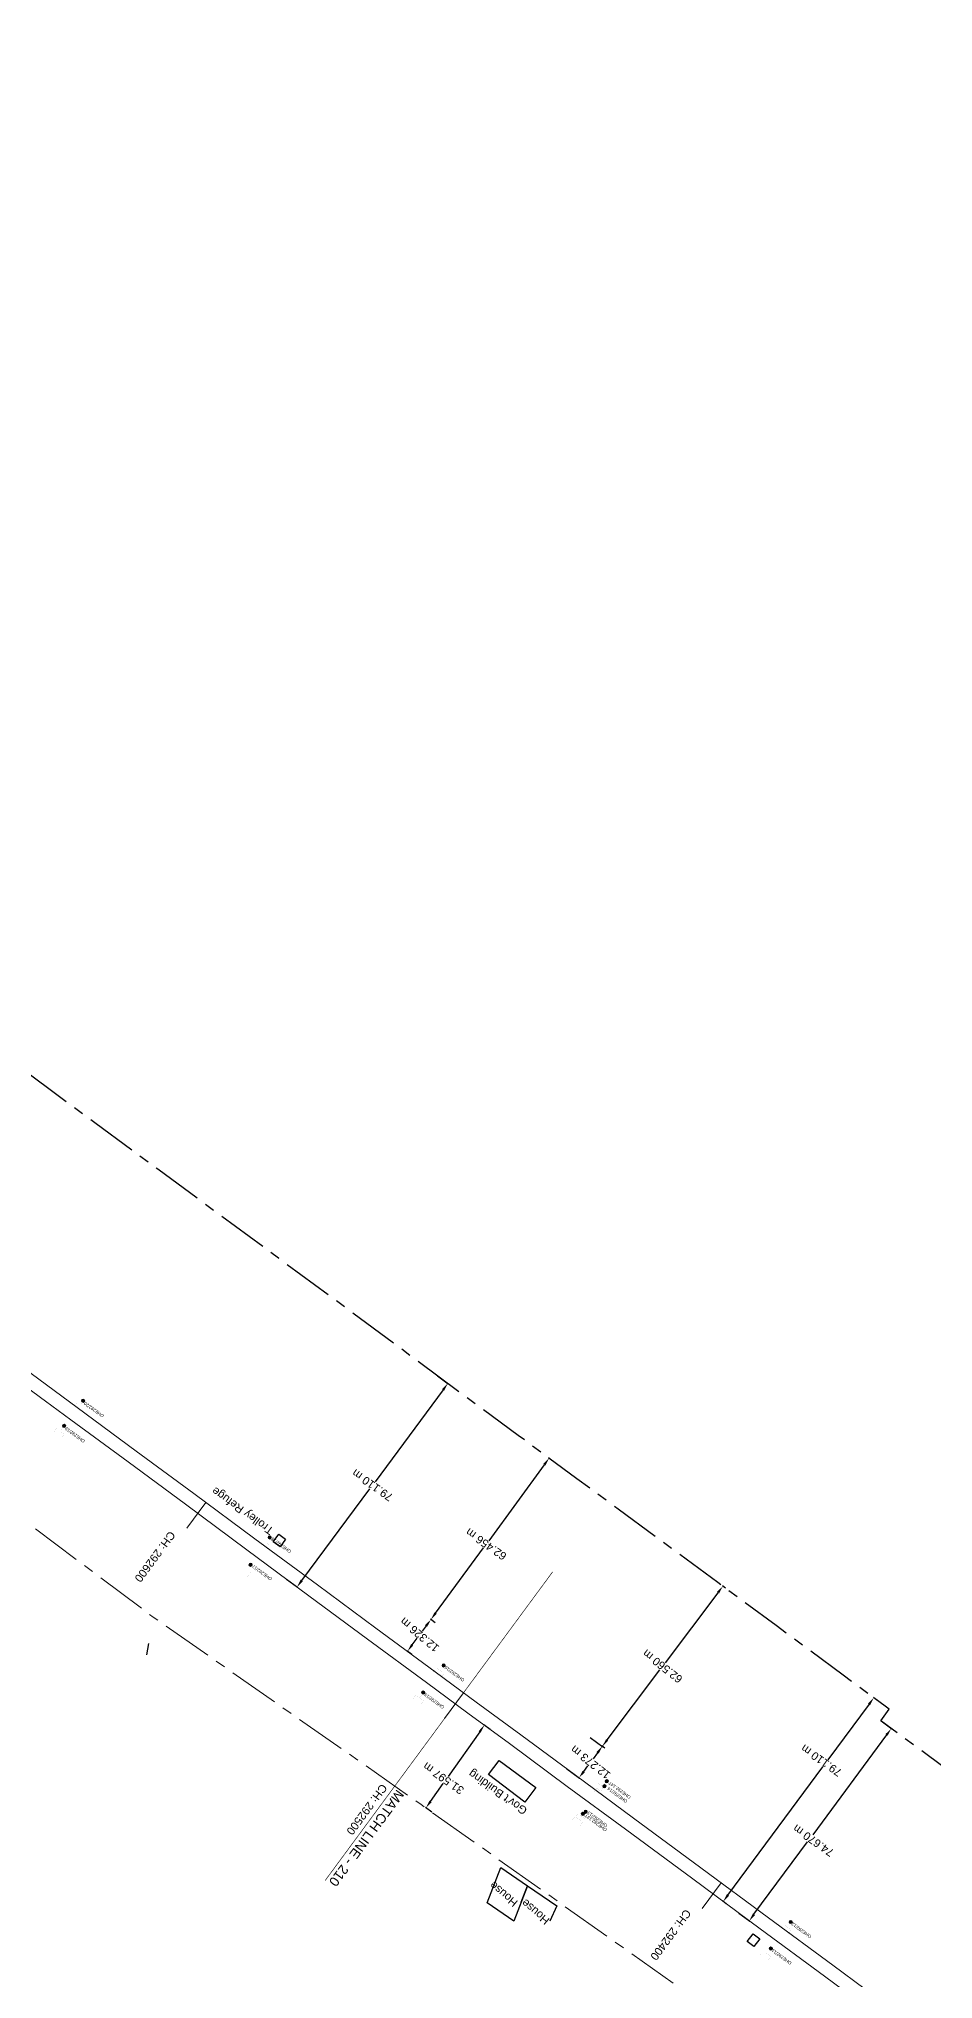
# Model space of a CAD drawing. Header units: metres. Extents: x 646303 to 662875, y 3366650 to 3378730.
# Drawn here: x 650686 to 650965, y 3375256 to 3375863 of the extents above; entities that cross this region are included whole.
import ezdxf
from ezdxf.enums import TextEntityAlignment as Align

# ---------------------------------------------------------------- set-up
doc = ezdxf.new("R2010")
doc.units = ezdxf.units.M
doc.header["$MEASUREMENT"] = 0
doc.header["$PDMODE"] = 3
doc.header["$PDSIZE"] = 0.5
doc.linetypes.add('CENTER', pattern=[50.8, 31.75, -6.35, 6.35, -6.35])
doc.linetypes.add('PHANTOM2', pattern=[1.25, 0.625, -0.125, 0.125, -0.125, 0.125, -0.125])
for name, color, linetype, lineweight in [('BOUNDARY DIMENTION', 10, 'Continuous', 0), ('Existing Chainage', 7, 'Continuous', 0), ('Existing IR Track', 143, 'Continuous', 0), ('Existing Railway Boundary', 7, 'CENTER', 0), ('OHE MAST', 8, 'Continuous', 0), ('OHE MAST TEXT', 8, 'Continuous', 0)]:
    doc.layers.add(name, color=color, linetype=linetype, lineweight=lineweight)
for name, color, linetype in [('COMPOUND_WALL', 251, 'Continuous'), ('DFCC Boundary', 6, 'CENTER'), ('Dimension', 10, 'Continuous'), ('GOVT_BUILDING', 251, 'Continuous'), ('MATCH LINE', 7, 'Continuous'), ('RESIDENTIAL_BL_PUC', 251, 'Continuous'), ('TOPO_TEXT', 251, 'Continuous'), ('TROLLEY_STAND', 7, 'Continuous')]:
    doc.layers.add(name, color=color, linetype=linetype)
doc.styles.get("Standard").update_dxf_attribs({"font": 'arial.ttf'})
doc.styles.add('Style-Arial', font='arial.ttf')
doc.dimstyles.new('DIM', dxfattribs={"dimtxt": 2.5, "dimasz": 2.5, "dimexe": 0.18, "dimexo": 0.0625, "dimgap": 0.09, "dimtad": 0, "dimtih": 1, "dimtoh": 1, "dimdec": 3, "dimzin": 0, "dimdsep": 46, "dimtxsty": 'Standard', "dimcen": 0.09, "dimadec": 0, "dimazin": 0, "dimtfac": 1, "dimtdec": 3, "dimtofl": 0, "dimtmove": 0, "dimatfit": 3, "dimfxl": 1, "dimtolj": 1, "dimtzin": 0, "dimarcsym": 0})

# ---------------------------------------------------------------- blocks, each defined once
blk = doc.blocks.new('OHE MAST')
h = blk.add_hatch(color=256)
edge = h.paths.add_edge_path()
edge.add_arc((0, 0), 0.514, 0, 360)
at = {"const_width": 0.01, "flags": 128}
for points in [[(1.5, 3.5), (1.5, 2), (-1.5, 2), (-1.5, 3.5)], [(0, 2), (0, 0)]]:
    blk.add_lwpolyline(points, dxfattribs=at)
blk.add_circle((0, 0), 0.514)
blk = doc.blocks.new('*D7255')
at = {"layer": 'Defpoints', "color": 0, "transparency": 16777216}
for p in [(650809.76, 3375367.72), (650801.02, 3375358.85), (650802.45, 3375357.79)]:
    blk.add_point(p, dxfattribs=at)
at = {"layer": 'Dimension', "color": 0, "lineweight": -2, "transparency": 16777216}
for p, q in [((650806.85, 3375366.76), (650805.64, 3375365.12)), ((650809.71, 3375367.75), (650808.19, 3375368.88)), ((650802.4, 3375357.83), (650800.87, 3375358.96)), ((650802.5, 3375360.86), (650804.01, 3375362.91))]:
    blk.add_line(p, q, dxfattribs=at)
at = {"layer": 'Dimension', "color": 0, "transparency": 16777216}
for points in [[(650806.51, 3375367.01), (650807.18, 3375366.51), (650808.33, 3375368.77)], [(650802.17, 3375361.11), (650802.84, 3375360.62), (650801.02, 3375358.85)]]:
    blk.add_solid(points, dxfattribs=at)
at = {"layer": 'Dimension', "color": 0, "lineweight": 0, "transparency": 16777216, "insert": (650804.82, 3375364.01), "char_height": 2.5, "attachment_point": 5, "rotation": 140}
blk.add_mtext('\\A1;12.326 m', dxfattribs=at)
blk = doc.blocks.new('*D7319')
at = {"layer": 'Defpoints', "color": 0, "linetype": 'ByBlock', "ltscale": 0.5, "transparency": 16777216}
for p in [(650826.88, 3375334.41), (650806.8, 3375309.91), (650808.66, 3375308.59)]:
    blk.add_point(p, dxfattribs=at)
at = {"layer": 'Existing Railway Boundary', "color": 0, "linetype": 'ByBlock', "lineweight": -2, "ltscale": 0.5, "transparency": 16777216}
for p, q in [((650826.83, 3375334.45), (650824.87, 3375335.83)), ((650823.57, 3375333.68), (650813.76, 3375319.78)), ((650808.24, 3375311.95), (650812.19, 3375317.55)), ((650808.61, 3375308.63), (650806.65, 3375310.01))]:
    blk.add_line(p, q, dxfattribs=at)
at = {"layer": 'Existing Railway Boundary', "color": 0, "linetype": 'ByBlock', "ltscale": 0.5, "transparency": 16777216}
for points in [[(650823.23, 3375333.92), (650823.91, 3375333.44), (650825.01, 3375335.73)], [(650807.9, 3375312.19), (650808.58, 3375311.71), (650806.8, 3375309.91)]]:
    blk.add_solid(points, dxfattribs=at)
at = {"layer": 'Existing Railway Boundary', "color": 0, "linetype": 'ByBlock', "ltscale": 0.5, "transparency": 16777216, "insert": (650812.26, 3375319.17), "char_height": 2.5, "attachment_point": 5, "rotation": 145}
blk.add_mtext('\\A1;31.597 m', dxfattribs=at)
blk = doc.blocks.new('*D7337')
at = {"layer": 'Defpoints', "color": 0, "transparency": 16777216}
for p in [(650858.01, 3375332.01), (650861.86, 3375329.16), (650850.72, 3375322.13)]:
    blk.add_point(p, dxfattribs=at)
at = {"layer": 'Dimension', "color": 0, "lineweight": -2, "transparency": 16777216}
for p, q in [((650858.06, 3375331.97), (650862.01, 3375329.05)), ((650850.77, 3375322.1), (650854.71, 3375319.18)), ((650856.05, 3375321.3), (650857.37, 3375323.08)), ((650860.38, 3375327.15), (650859, 3375325.28))]:
    blk.add_line(p, q, dxfattribs=at)
at = {"layer": 'Dimension', "color": 0, "transparency": 16777216}
for points in [[(650860.04, 3375327.4), (650860.71, 3375326.9), (650861.86, 3375329.16)], [(650855.72, 3375321.55), (650856.39, 3375321.05), (650854.57, 3375319.29)]]:
    blk.add_solid(points, dxfattribs=at)
at = {"layer": 'Dimension', "color": 0, "lineweight": 0, "transparency": 16777216, "insert": (650858.18, 3375324.18), "char_height": 2.5, "attachment_point": 5, "rotation": 142}
blk.add_mtext('\\A1;12.273 m', dxfattribs=at)
blk = doc.blocks.new('*D7338')
at = {"layer": 'Defpoints', "color": 0, "transparency": 16777216}
for p in [(650899.48, 3375379.15), (650900.32, 3375378.52), (650862.71, 3375328.53)]:
    blk.add_point(p, dxfattribs=at)
at = {"layer": 'Dimension', "color": 0, "lineweight": -2, "transparency": 16777216}
for p, q in [((650897.98, 3375377.16), (650881.5, 3375355.25)), ((650900.27, 3375378.56), (650899.34, 3375379.26)), ((650863.37, 3375331.16), (650879.85, 3375353.07)), ((650862.66, 3375328.57), (650861.72, 3375329.27))]:
    blk.add_line(p, q, dxfattribs=at)
at = {"layer": 'Dimension', "color": 0, "transparency": 16777216}
for points in [[(650897.64, 3375377.41), (650898.31, 3375376.91), (650899.48, 3375379.15)], [(650863.04, 3375331.41), (650863.7, 3375330.91), (650861.87, 3375329.16)]]:
    blk.add_solid(points, dxfattribs=at)
at = {"layer": 'Dimension', "color": 0, "lineweight": 0, "transparency": 16777216, "insert": (650880.67, 3375354.16), "char_height": 2.5, "attachment_point": 5, "rotation": 142}
blk.add_mtext('\\A1;62.560 m', dxfattribs=at)
blk = doc.blocks.new('*D7117')
at = {"layer": 'BOUNDARY DIMENTION', "color": 0, "lineweight": -2, "transparency": 16777216}
for p, q in [((650846.01, 3375418.59), (650845.09, 3375419.27)), ((650843.75, 3375417.14), (650826.38, 3375393.41)), ((650809.81, 3375370.78), (650824.76, 3375391.21)), ((650809.12, 3375368.19), (650808.19, 3375368.87))]:
    blk.add_line(p, q, dxfattribs=at)
at = {"layer": 'BOUNDARY DIMENTION', "color": 0, "transparency": 16777216}
for points in [[(650843.42, 3375417.39), (650844.09, 3375416.9), (650845.23, 3375419.16)], [(650809.48, 3375371.03), (650810.15, 3375370.54), (650808.34, 3375368.77)]]:
    blk.add_solid(points, dxfattribs=at)
at = {"layer": 'Defpoints', "color": 0, "transparency": 16777216}
for p in [(650845.23, 3375419.16), (650846.06, 3375418.55), (650809.17, 3375368.16)]:
    blk.add_point(p, dxfattribs=at)
at = {"layer": 'BOUNDARY DIMENTION', "color": 0, "transparency": 16777216, "insert": (650825.57, 3375392.31), "char_height": 2.5, "attachment_point": 5, "rotation": 145}
blk.add_mtext('\\A1;62.456 m', dxfattribs=at)
blk = doc.blocks.new('*D6987')
at = {"layer": 'Defpoints', "color": 0, "linetype": 'Continuous', "ltscale": 0.5, "transparency": 16777216}
for p in [(650948.83, 3375337.16), (650952.1, 3375334.74), (650904.47, 3375277.09)]:
    blk.add_point(p, dxfattribs=at)
at = {"layer": 'DFCC Boundary', "color": 0, "linetype": 'Continuous', "lineweight": -2, "ltscale": 0.5, "transparency": 16777216}
for p, q in [((650948.88, 3375337.12), (650952.24, 3375334.64)), ((650950.61, 3375332.73), (650927.56, 3375301.52)), ((650909.22, 3375276.69), (650925.94, 3375299.32)), ((650904.52, 3375277.05), (650907.88, 3375274.57))]:
    blk.add_line(p, q, dxfattribs=at)
at = {"layer": 'DFCC Boundary', "color": 0, "linetype": 'Continuous', "ltscale": 0.5, "transparency": 16777216}
for points in [[(650950.28, 3375332.98), (650950.95, 3375332.49), (650952.1, 3375334.74)], [(650908.89, 3375276.94), (650909.56, 3375276.44), (650907.74, 3375274.68)]]:
    blk.add_solid(points, dxfattribs=at)
at = {"layer": 'DFCC Boundary', "color": 0, "linetype": 'Continuous', "ltscale": 0.5, "transparency": 16777216, "insert": (650927.75, 3375299.72), "char_height": 2.5, "attachment_point": 5, "rotation": 145}
blk.add_mtext('\\A1;74.670 m', dxfattribs=at)
blk = doc.blocks.new('*D7007')
at = {"layer": 'Defpoints', "color": 0, "linetype": 'Continuous', "ltscale": 0.5, "transparency": 16777216}
for p in [(650810.34, 3375444.96), (650813.63, 3375442.52), (650763.25, 3375381.39)]:
    blk.add_point(p, dxfattribs=at)
at = {"layer": 'DFCC Boundary', "color": 0, "linetype": 'Continuous', "lineweight": -2, "ltscale": 0.5, "transparency": 16777216}
for p, q in [((650810.39, 3375444.92), (650813.77, 3375442.41)), ((650812.14, 3375440.51), (650790.89, 3375411.84)), ((650768.02, 3375380.96), (650789.27, 3375409.64)), ((650763.3, 3375381.35), (650766.68, 3375378.85))]:
    blk.add_line(p, q, dxfattribs=at)
at = {"layer": 'DFCC Boundary', "color": 0, "linetype": 'Continuous', "ltscale": 0.5, "transparency": 16777216}
for points in [[(650811.8, 3375440.76), (650812.47, 3375440.26), (650813.63, 3375442.52)], [(650767.69, 3375381.21), (650768.36, 3375380.71), (650766.54, 3375378.95)]]:
    blk.add_solid(points, dxfattribs=at)
at = {"layer": 'DFCC Boundary', "color": 0, "linetype": 'Continuous', "ltscale": 0.5, "transparency": 16777216, "insert": (650790.08, 3375410.74), "char_height": 2.5, "attachment_point": 5, "rotation": 145}
blk.add_mtext('\\A1;79.110 m', dxfattribs=at)
blk = doc.blocks.new('*D7008')
at = {"layer": 'Defpoints', "color": 0, "linetype": 'Continuous', "ltscale": 0.5, "transparency": 16777216}
for p in [(650946.62, 3375344.31), (650947.61, 3375343.58), (650900.59, 3375279.96)]:
    blk.add_point(p, dxfattribs=at)
at = {"layer": 'DFCC Boundary', "color": 0, "linetype": 'Continuous', "lineweight": -2, "ltscale": 0.5, "transparency": 16777216}
for p, q in [((650945.14, 3375342.3), (650932.32, 3375324.95)), ((650947.56, 3375343.62), (650946.48, 3375344.41)), ((650901.1, 3375282.69), (650930.69, 3375322.75)), ((650900.54, 3375279.99), (650899.46, 3375280.79))]:
    blk.add_line(p, q, dxfattribs=at)
at = {"layer": 'DFCC Boundary', "color": 0, "linetype": 'Continuous', "ltscale": 0.5, "transparency": 16777216}
for points in [[(650944.8, 3375342.54), (650945.47, 3375342.05), (650946.62, 3375344.31)], [(650900.76, 3375282.94), (650901.43, 3375282.45), (650899.61, 3375280.68)]]:
    blk.add_solid(points, dxfattribs=at)
at = {"layer": 'DFCC Boundary', "color": 0, "linetype": 'Continuous', "ltscale": 0.5, "transparency": 16777216, "insert": (650930.24, 3375324.74), "char_height": 2.5, "attachment_point": 5, "rotation": 145}
blk.add_mtext('\\A1;79.110 m', dxfattribs=at)

msp = doc.modelspace()

# ---------------------------------------------------------------- linework, layer by layer
at = {"layer": 'COMPOUND_WALL'}
msp.add_polyline3d([(650720.159, 3375361.309, 262.133), (650719.528, 3375357.798, 262.393)], dxfattribs=at)
at = {"layer": 'DFCC Boundary', "ltscale": 0.5, "flags": 128}
msp.add_lwpolyline([(655695.597, 3371812.1897), (655640.8822, 3371912.823), (655580.0449, 3371996.7158), (655509.7792, 3372062.0857), (655426.9534, 3372113.9756), (655342.6069, 3372167.9462), (655257.8854, 3372221.2222), (655173.2688, 3372275.363), (655087.3459, 3372327.2788), (655002.8598, 3372380.6107), (654914.5097, 3372429.9473), (654741.1355, 3372529.4419), (654650.033, 3372576.4159), (654568.6995, 3372626.155), (654571.9877, 3372630.6369), (654391.4686, 3372756.327), (654377.1337, 3372736.8494), (654004.4289, 3373016.6995), (654007.7887, 3373020.6424), (653690.5739, 3373253.6486), (653690.5425, 3373253.6059), (653433.8132, 3373453.1485), (653440.7668, 3373462.5592), (653208.8394, 3373636.5534), (653216.1698, 3373646.5105), (653142.1983, 3373700.8896), (653053.6963, 3373771.1122), (652994.4341, 3373810.5255), (652929.3691, 3373859.5713), (652860.9168, 3373902.1103), (652749.6028, 3373984.4705), (652631.2396, 3374070.7175), (652636.2281, 3374078.1704), (652537.912, 3374145.7283), (652392.904, 3374241.2711), (652388.7719, 3374235.6812), (652308.569, 3374304.8076), (652315.9256, 3374314.7669), (652103.9815, 3374448.7876), (652083.1937, 3374464.1943), (652072.7494, 3374471.9329), (652052.3219, 3374487.0684), (652038.1897, 3374497.5387), (652024.0173, 3374508.0388), (652009.8347, 3374518.5254), (651995.6683, 3374529), (651981.7515, 3374539.2836), (651967.8828, 3374549.5317), (651954.6903, 3374559.2866), (651941.4997, 3374569.04), (651923.9377, 3374582.0168), (651906.3215, 3374595.0337), (651892.0868, 3374605.5547), (651877.7985, 3374616.1153), (651861.6288, 3374628.0564), (651845.5071, 3374639.9619), (651829.5757, 3374651.7544), (651824.7911, 3374655.296), (651813.6747, 3374663.5244), (651797.4592, 3374675.4968), (651792.6217, 3374679.0685), (651809.3453, 3374701.6999), (651798.0335, 3374710.0518), (651782.3495, 3374721.6444), (651766.6655, 3374733.2369), (651750.5163, 3374745.1875), (651734.3118, 3374757.179), (651717.3274, 3374769.6994), (651700.4625, 3374782.1317), (651684.6001, 3374793.8578), (651668.5938, 3374805.6902), (651652.6806, 3374817.4203), (651636.8173, 3374829.1137), (651620.9269, 3374840.8662), (651604.9647, 3374852.6718), (651588.7459, 3374864.6312), (651572.5882, 3374876.5455), (651556.6943, 3374888.2868), (651540.8409, 3374899.9983), (651524.5553, 3374912.0488), (651508.2568, 3374924.109), (651492.7938, 3374935.5157), (651477.3997, 3374946.8715), (651461.3291, 3374958.7436), (651445.2311, 3374970.6359), (651429.3555, 3374982.3615), (651413.4375, 3374994.1184), (651396.6322, 3375006.522), (651379.7761, 3375018.963), (651363.6644, 3375030.8565), (651352.7728, 3375038.8965), (651331.6522, 3375054.4784), (651315.7738, 3375066.1947), (651299.7306, 3375078.0412), (651283.6239, 3375089.9346), (651273.9044, 3375097.1057), (651264.2377, 3375104.2378), (651243.4187, 3375119.6324), (651222.5077, 3375135.095), (651201.5462, 3375150.5784), (651180.4926, 3375166.1298), (651161.7365, 3375179.9701), (651143.0969, 3375193.7244), (651126.6442, 3375205.9373), (651110.0563, 3375218.2505), (651088.7204, 3375233.9244), (651067.5473, 3375249.4788), (651049.4448, 3375262.8672), (651031.0656, 3375276.4601), (651013.3004, 3375289.5618), (650995.6557, 3375302.5748), (650975.556, 3375317.4171), (650955.4878, 3375332.2363), (650948.8014, 3375337.1771), (650951.4372, 3375340.7501), (650937.0874, 3375351.3535), (650916.0918, 3375366.8677), (650897.9224, 3375380.2929), (650879.805, 3375393.6796), (650866.8386, 3375403.2309), (650853.9116, 3375412.7532), (650835.5886, 3375426.289), (650817.2946, 3375439.8035), (650797.968, 3375454.1206), (650778.7222, 3375468.3781), (650760.7655, 3375481.6337), (650742.8011, 3375494.8949), (650723.0807, 3375509.4255), (650703.3693, 3375523.9495), (650688.6613, 3375534.8372), (650673.8463, 3375545.804), (650653.7938, 3375560.6295), (650633.6894, 3375575.4932), (650612.6421, 3375591.0542), (650592.0153, 3375606.3042), (650570.0328, 3375622.5591), (650548.5001, 3375638.4814), (650530.5234, 3375651.793), (650512.3606, 3375665.2423), (650494.7465, 3375678.2665), (650476.9008, 3375691.462), (650459.2976, 3375704.4721), (650441.3132, 3375717.7633), (650427.1261, 3375728.1319), (650413.8099, 3375737.864), (650402.677, 3375746.2697), (650389.8486, 3375755.6668), (650377.7322, 3375764.5425), (650360.7275, 3375777.1141), (650343.7744, 3375789.6482), (650325.0342, 3375803.5254), (650306.3109, 3375817.39), (650287.6225, 3375831.2124), (650268.717, 3375845.1957), (650250.337, 3375858.8009), (650231.8256, 3375872.5033), (650215.4559, 3375884.6355), (650199.261, 3375896.6381), (650189.9351, 3375903.5429), (650184.6476, 3375907.4517), (650170.3331, 3375918.0338), (650153.2211, 3375930.7288), (650135.9365, 3375943.5518), (650119.2313, 3375955.9159), (650102.3769, 3375968.3905), (650085.2738, 3375981.0461), (650068.2078, 3375993.6742), (650052.7787, 3376005.1011), (650037.4384, 3376016.4621), (650022.1728, 3376027.766), (650006.9632, 3376039.0283), (649974.7512, 3376062.8762), (649961.4537, 3376072.7117), (649948.2091, 3376082.508), (649944.476, 3376085.2722), (649918.728, 3376050.5341), (649909.4316, 3376057.4177), (649896.4092, 3376067.0604), (649893.7832, 3376069.0128), (649891.1645, 3376070.9437), (649888.4639, 3376072.9569), (649875.744, 3376082.3694), (649867.5551, 3376088.4016), (649853.4118, 3376098.8745), (649839.2513, 3376109.3603), (649829.0749, 3376116.9005), (649827.2194, 3376118.2675), (649818.0867, 3376125.0366), (649808.8566, 3376131.8779), (649793.2502, 3376143.4201), (649777.6288, 3376154.9733), (649763.6321, 3376165.3144), (649749.5741, 3376175.7007), (649733.9228, 3376187.2754), (649718.3343, 3376198.8036), (649705.3241, 3376208.4391), (649692.3703, 3376218.0327), (649678.0208, 3376228.6769), (649663.5747, 3376239.3366), (649646.4625, 3376252.0623), (649634.6272, 3376260.744), (649624.9192, 3376267.9946), (649615.0208, 3376275.3876), (649599.9831, 3376286.4834), (649588.9857, 3376294.598), (649590.032, 3376296.0132), (649586.1685, 3376298.8639), (649569.3593, 3376311.3207), (649552.641, 3376323.7102), (649537.2353, 3376335.0739), (649521.9792, 3376346.327), (649506.2408, 3376358.0035), (649490.3575, 3376369.7875), (649475.7578, 3376380.5673), (649461.1933, 3376391.3211), (649445.4753, 3376402.9572), (649429.8494, 3376414.5253), (649414.4906, 3376425.9209), (649378.3483, 3376452.6365), (649368.4603, 3376459.9984), (649352.6509, 3376471.6682), (649336.6992, 3376483.4434), (649322.3941, 3376494.1037), (649307.6557, 3376505.0862), (649290.8736, 3376517.4208), (649273.972, 3376529.8435), (649258.1992, 3376541.4854), (649242.2966, 3376553.2232), (649226.5432, 3376564.8634), (649210.8826, 3376576.435), (649195.2207, 3376588.0769), (649179.5326, 3376599.7383), (649164.9134, 3376610.5118), (649150.5177, 3376621.1205), (649135.415, 3376632.3287), (649120.2337, 3376643.5954), (649107.8929, 3376652.6743), (649095.5927, 3376661.7234), (649079.5687, 3376673.5769), (649063.4846, 3376685.4748), (649046.5651, 3376697.9756), (649029.6506, 3376710.4727), (649013.3465, 3376722.5351), (648996.9805, 3376734.6431), (648980.3936, 3376746.8979), (648963.6626, 3376759.259), (648946.7453, 3376771.7643), (648929.6945, 3376784.3682), (648913.5118, 3376796.3614), (648897.2206, 3376808.435), (648876.2496, 3376823.9678), (648855.1325, 3376839.6089), (648839.3985, 3376851.2044), (648823.6596, 3376862.8037), (648806.187, 3376875.7235), (648788.7814, 3376888.5937), (648772.4766, 3376900.6763), (648756.1277, 3376912.7915), (648748.6058, 3376918.3049), (648733.321, 3376929.6306), (648718.1841, 3376940.8501), (648694.1574, 3376958.9078), (648686.9154, 3376964.1595), (648685.9321, 3376964.8321), (648667.95, 3376978.2197), (648649.3198, 3376992.1471), (648633.5557, 3377003.8368), (648617.684, 3377015.6038), (648613.3865, 3377018.7718), (648613.1308, 3377018.4261), (648605.39, 3377024.1325), (648593.439, 3377032.9404), (648576.5994, 3377045.3816), (648559.8787, 3377057.7351), (648542.9247, 3377070.3132), (648525.9483, 3377082.908), (648511.3109, 3377093.7409), (648496.5572, 3377104.6599), (648477.562, 3377118.7172), (648458.5464, 3377132.7896), (648451.3349, 3377138.2101), (648435.5918, 3377149.862), (648422.1096, 3377159.9046), (648408.3664, 3377170.0637), (648394.6863, 3377180.1761), (648381.6588, 3377189.818), (648368.6059, 3377199.4787), (648354.1188, 3377210.196), (648339.6473, 3377220.9017), (648325.8166, 3377231.1386), (648311.9735, 3377241.3853), (648297.2469, 3377252.2824), (648283.6168, 3377262.3688), (648282.6002, 3377260.9951), (648281.5015, 3377261.8082), (648268.446, 3377271.4578), (648255.3849, 3377281.1115), (648243.3023, 3377290.0413), (648231.5826, 3377298.7116), (648230.1246, 3377299.843), (648216.137, 3377310.1827), (648202.3989, 3377320.3379), (648187.9045, 3377331.0225), (648173.4524, 3377341.7035), (648159.964, 3377351.7009), (648146.3755, 3377361.7726), (648132.3698, 3377372.1252), (648118.3132, 3377382.5155), (648104.5683, 3377392.6752), (648090.8453, 3377402.8186), (648079.0331, 3377411.5788), (648067.1746, 3377420.3734), (648052.1864, 3377431.461), (648037.1291, 3377442.5999), (648023.4384, 3377452.7367), (648009.6421, 3377462.9518), (647998.5681, 3377471.1475), (647977.6651, 3377486.6371), (647970.8013, 3377491.7424), (647954.3046, 3377504.0127), (647940.5645, 3377514.1537), (647927.1436, 3377524.0583), (647912.5029, 3377534.9198), (647897.7662, 3377545.8524), (647883.3488, 3377556.5286), (647868.9785, 3377567.1699), (647855.3948, 3377577.2425), (647841.7032, 3377587.3948), (647828.8284, 3377596.8277), (647815.9828, 3377606.2395), (647798.869, 3377618.9232), (647787.996, 3377626.9816), (647769.1212, 3377640.9619), (647756.6675, 3377650.183), (647742.624, 3377660.5991), (647728.5049, 3377671.0713), (647713.635, 3377682.0926), (647698.699, 3377693.1628), (647681.9918, 3377705.517), (647665.4025, 3377717.7839), (647652.0515, 3377727.6811), (647638.8028, 3377737.5025), (647625.2604, 3377747.546), (647611.724, 3377757.585), (647601.846, 3377764.9047), (647586.5632, 3377776.2354), (647574.9107, 3377784.8659), (647552.1318, 3377801.7377), (647544.5766, 3377807.3492), (647531.2096, 3377817.2774), (647518.7824, 3377826.4783), (647506.3678, 3377835.6698), (647493.0662, 3377845.5438), (647479.7149, 3377855.4547), (647466.3541, 3377865.3556), (647452.9886, 3377875.26), (647440.1702, 3377884.755), (647427.3392, 3377894.2595), (647421.9004, 3377898.2902), (647422.4016, 3377898.9655), (647413.1507, 3377905.8213), (647398.5546, 3377916.6386), (647385.2867, 3377926.4568), (647372.1159, 3377936.2032), (647357.4127, 3377947.1112), (647351.2811, 3377951.6601), (647330.0092, 3377967.4105), (647317.4471, 3377976.6964), (647304.414, 3377986.3606), (647291.335, 3377996.0589), (647278.7541, 3378005.3917), (647266.0777, 3378014.7954), (647252.9457, 3378024.4462), (647239.9839, 3378033.9719), (647225.7512, 3378044.5255), (647211.5179, 3378055.0796), (647196.511, 3378066.208), (647181.4966, 3378077.3419), (647167.7872, 3378087.5064), (647154.0498, 3378097.6917), (647140.7668, 3378107.5414), (647127.4862, 3378117.3893), (647113.2521, 3378127.9375), (647099.0375, 3378138.4713), (647085.0268, 3378148.8592), (647070.9977, 3378159.2608), (647056.5444, 3378169.9697), (647042.0873, 3378180.6814), (647027.5624, 3378191.4464), (647013.0728, 3378202.1851), (646999.864, 3378211.9684), (646986.6741, 3378221.7376), (646973.6148, 3378231.4185), (646960.4875, 3378241.1499), (646945.7953, 3378252.0414), (646931.0256, 3378262.9902), (646930.6274, 3378263.2852), (646951.9475, 3378292.0562)], dxfattribs=at)
at = {"layer": 'Existing Chainage', "color": 0, "linetype": 'Continuous', "lineweight": 13, "flags": 128}
for points in [[(650732.1583, 3375397.2708), (650738.1053, 3375405.3104)], [(650812.6077, 3375337.8682), (650818.5515, 3375345.91)], [(650893.0756, 3375278.4914), (650899.0166, 3375286.5353)]]:
    msp.add_lwpolyline(points, dxfattribs=at)
at = {"layer": 'Existing IR Track', "flags": 128}
for points in [[(650676.1532, 3375445.7372), (650695.8735, 3375431.2066), (650713.7818, 3375417.9869), (650731.6845, 3375404.771), (650750.8768, 3375390.5532), (650770.246, 3375376.2045), (650788.5826, 3375362.6586), (650806.9491, 3375349.0906), (650819.9198, 3375339.5361), (650832.8394, 3375330.0192), (650850.9102, 3375316.667), (650869.0796, 3375303.2419), (650890.0735, 3375287.7289), (650911.1125, 3375272.1826), (650931.1996, 3375257.3495), (650951.2994, 3375242.5071)], [(650678.71, 3375449.1943), (650697.8507, 3375435.0422), (650716.3137, 3375421.4078), (650734.3206, 3375408.1099), (650753.4179, 3375393.9834), (650772.8889, 3375379.5805), (650791.1484, 3375366.1241), (650809.6786, 3375352.468), (650822.4837, 3375343.0037), (650836.3735, 3375332.7382), (650853.4798, 3375320.1348), (650871.6463, 3375306.7502), (650892.6637, 3375291.2274), (650913.7894, 3375275.6246), (650933.7823, 3375260.8401), (650954.0533, 3375245.85)]]:
    msp.add_lwpolyline(points, dxfattribs=at)
at = {"layer": 'Existing Railway Boundary', "ltscale": 0.5, "flags": 128}
msp.add_lwpolyline([(646392.1468, 3378591.2261), (646396.278, 3378587.827), (646429.651, 3378563.418), (646508.624, 3378505.748), (646567.005, 3378462.112), (646623.834, 3378415.482), (646669.109, 3378384.322), (646783.715, 3378301.571), (646838.51, 3378262.658), (646952.965, 3378175.311), (647008.322, 3378137.109), (647042.48, 3378108.182), (647061.492, 3378093.308), (647116.071, 3378054.446), (647172.63, 3378010.839), (647203.302, 3377988.485), (647278.805, 3377934.138), (647286.816, 3377929.324), (647322.757, 3377901.879), (647327.453, 3377897.612), (647377.707, 3377860.589), (647378.814, 3377859.734), (647437.901, 3377816.941), (647606.644, 3377691.844), (647666.769, 3377648.092), (647794.937, 3377549.687), (647975.1074, 3377413.5011), (647977.8017, 3377417.0657), (648027.4338, 3377380.0062), (648110.3973, 3377319.5954), (648183.2081, 3377266.1501), (648191.8776, 3377258.0726), (648269.3864, 3377190.3732), (648349.8663, 3377128.7481), (648429.2911, 3377068.0894), (648510.0332, 3377005.89), (648593.7861, 3376946.3385), (648703.2639, 3376868.3893), (648785.9497, 3376807.1919), (648843.0976, 3376764.9217), (648884.3359, 3376734.4192), (648925.4213, 3376703.4942), (649003.8619, 3376641.5777), (649085.6243, 3376580.268), (649160.7342, 3376521.6531), (649159.399, 3376518.699), (649597.03, 3376195.673), (649628.576, 3376173.111), (649858.736, 3376011.074), (649859.639, 3376011.308), (649903.9096, 3375976.0332), (649983.9778, 3375912.8788), (650064.087, 3375849.8458), (650145.5828, 3375789.5147), (650203.6992, 3375747.6273), (650229.1146, 3375729.8999), (650311.1336, 3375670.8996), (650393.4676, 3375613.5658), (650474.1888, 3375553.4634), (650558.5306, 3375491.2802), (650640.5125, 3375430.4873), (650721.5874, 3375369.5602), (650805.2992, 3375310.9776), (650888.8131, 3375251.7425), (650970.5637, 3375191.0218), (650979.148, 3375182.473), (651022.914, 3375150.971), (651049.438, 3375131.658), (651080.6121, 3375108.7365), (651121.6394, 3375080.124), (651162.5065, 3375051.934), (651219.8827, 3375012.3945), (651276.5566, 3374969.1448), (651325.3169, 3374928.7321), (651378.6731, 3374889.2566), (651430.8267, 3374849.9676), (651482.8933, 3374810.1206), (651533.9278, 3374772.1437), (651588.1143, 3374733.5561), (651641.577, 3374695.4503), (651693.877, 3374656.8656), (651742.5416, 3374622.3281)], dxfattribs=at)
at = {"layer": 'GOVT_BUILDING', "linetype": 'Continuous'}
msp.add_polyline3d([(650826.357, 3375320.404, 269.515), (650829.678, 3375324.786, 267.831), (650841.104, 3375316.349, 267.68), (650837.6307, 3375311.7661, 267.68)], close=True, dxfattribs=at)
at = {"layer": 'MATCH LINE', "linetype": 'PHANTOM2', "ltscale": 15, "const_width": 0.2}
msp.add_lwpolyline([(650846.3532, 3375383.6652), (650775.3272, 3375287.2438)], dxfattribs=at)
at = {"layer": 'RESIDENTIAL_BL_PUC', "linetype": 'Continuous'}
msp.add_polyline3d([(650825.896, 3375280.278, 266.181), (650830.168, 3375291.337, 265.732), (650838.503, 3375285.607, 268.094), (650834.2279, 3375274.5401, 268.094)], close=True, dxfattribs=at)
msp.add_polyline3d([(650836.518, 3375280.4683, 268.094), (650838.503, 3375285.607, 268.094), (650847.654, 3375279.366, 267.624), (650845.488, 3375274.594, 267.624)], dxfattribs=at)
at = {"layer": 'TROLLEY_STAND', "linetype": 'Continuous'}
for points in [[(650759.146, 3375393.022, 268.52), (650760.848, 3375395.468, 268.525), (650762.972, 3375393.904, 268.48), (650761.27, 3375391.458, 268.48)], [(650909.191, 3375266.675, 268.247), (650907.098, 3375268.212, 268.243), (650908.929, 3375270.606, 268.323), (650911.022, 3375269.069, 268.323)]]:
    msp.add_polyline3d(points, close=True, dxfattribs=at)

# ---------------------------------------------------------------- block references
at = {"layer": 'OHE MAST', "color": 2, "rotation": 143.3908318566117}
for p in [(650699.73, 3375437.139), (650693.819, 3375429.27), (650758.004, 3375394.434), (650752.029, 3375385.87), (650812.323, 3375354.433), (650805.971, 3375345.949), (650862.515, 3375316.696), (650863.233, 3375318.237), (650856.661, 3375308.742), (650855.791, 3375308.045), (650920.688, 3375274.286), (650914.495, 3375265.992)]:
    msp.add_blockref('OHE MAST', p, dxfattribs=at)

# ---------------------------------------------------------------- texts
at = {"layer": 'Existing Chainage', "color": 0, "linetype": 'Continuous', "lineweight": 0, "char_height": 2.5, "attachment_point": 6, "line_spacing_factor": 0.6, "style": 'Style-Arial'}
for s, insert, rotation in [('CH: 292600', (650716.6672, 3375380.9167), 233.5092205), ('CH: 292500', (650782.8082, 3375301.9506), 233.5317907), ('CH: 292400', (650877.6809, 3375262.7792), 233.5514429)]:
    msp.add_mtext(s, dxfattribs=dict(at, insert=insert, rotation=rotation))
at = {"layer": 'MATCH LINE', "linetype": 'Continuous'}
msp.add_text('MATCH LINE - 210', height=3, rotation=233.5753903, dxfattribs=at).set_placement((650797.7495, 3375315.8856))
at = {"layer": 'OHE MAST TEXT'}
for s, p in [('OHE292/20', (650703.1214, 3375434.3327)), ('OHE292/19', (650697.2104, 3375426.4637)), ('OHE292/18', (650761.5878, 3375391.9804)), ('OHE292/17', (650755.6128, 3375383.4164)), ('OHE292/16', (650815.7109, 3375351.8303)), ('OHE292/15', (650809.3589, 3375343.3463)), ('OHE292/14', (650866.5589, 3375313.9361)), ('OHE292.14T', (650867.2769, 3375315.4771)), ('OHE292.13T', (650859.8349, 3375305.2851)), ('OHE292/13', (650860.3239, 3375306.3797)), ('OHE292/12', (650924.0329, 3375271.6832)), ('OHE292/11', (650917.8399, 3375263.3892))]:
    msp.add_text(s, height=1, rotation=144, dxfattribs=at).set_placement(p, align=Align.MIDDLE_CENTER)
at = {"layer": 'TOPO_TEXT'}
for s, rotation, p in [('Trolley Refuge', 144.3340997, (650759.488, 3375397.0754)), ('House', 139.7597709, (650835.6864, 3375280.6697)), ('House', 139.7597709, (650845.6207, 3375275.1343))]:
    msp.add_text(s, height=2.5, rotation=rotation, dxfattribs=at).set_placement(p)
msp.add_text("Gov't Building", height=2.5, rotation=144.6849561, dxfattribs=at).set_placement((650829.2144, 3375314.7975), align=Align.MIDDLE_CENTER)

# ---------------------------------------------------------------- dimensions: what is measured, and where the dimension line sits
at = {"layer": 'BOUNDARY DIMENTION'}
dim = msp.add_linear_dim(base=(650845.2307, 3375419.1605), p1=(650809.1703, 3375368.1559), p2=(650846.0642, 3375418.5503), angle=53.7919357, dimstyle='DIM', override={"dimpost": ' m'}, dxfattribs=at)
dim.commit()
dim.dimension.update_dxf_attribs({"geometry": '*D7117', "text_midpoint": (650825.5717, 3375392.3079), "dimtype": 129, "text_rotation": 145})
at = {"layer": 'DFCC Boundary', "linetype": 'Continuous', "ltscale": 0.5}
dim = msp.add_aligned_dim(p1=(650763.2492, 3375381.3877), p2=(650810.3402, 3375444.9553), distance=-4.0894, dimstyle='DIM', override={"dimpost": ' m', "dimtmove": 2}, dxfattribs=at)
dim.commit()
dim.dimension.update_dxf_attribs({"geometry": '*D7007', "text_midpoint": (650790.0807, 3375410.7373), "text_rotation": 145})
for base, p1, p2, angle, picture, middle in [((650946.6236, 3375344.3069), (650900.593, 3375279.9558), (650947.607, 3375343.5803), 53.5382758, '*D7008', (650930.2355, 3375324.737)), ((650952.0959, 3375334.7443), (650904.4739, 3375277.0881), (650948.8308, 3375337.1554), 53.5558887, '*D6987', (650927.7535, 3375299.716))]:
    dim = msp.add_linear_dim(base=base, p1=p1, p2=p2, angle=angle, dimstyle='DIM', override={"dimpost": ' m', "dimtmove": 2}, dxfattribs=at)
    dim.commit()
    dim.dimension.update_dxf_attribs({"geometry": picture, "text_midpoint": middle, "dimtype": 129, "text_rotation": 145})
at = {"layer": 'Dimension', "color": 10, "lineweight": 0}
dim = msp.add_aligned_dim(p1=(650862.7079, 3375328.5308), p2=(650900.3208, 3375378.5207), distance=1.0523, dimstyle='DIM', override={"dimpost": ' m'}, dxfattribs=at)
dim.commit()
dim.dimension.update_dxf_attribs({"geometry": '*D7338', "text_midpoint": (650880.6735, 3375354.1584), "text_rotation": 142})
for base, p1, p2, angle, picture, middle, turn in [((650801.0191, 3375358.8498), (650809.7644, 3375367.7162), (650802.452, 3375357.7938), 233.6111111, '*D7255', (650804.8237, 3375364.0123), 140), ((650861.864, 3375329.1594), (650850.719, 3375322.135), (650858.0139, 3375332.005), 53.5317907, '*D7337', (650858.1849, 3375324.1816), 142)]:
    dim = msp.add_linear_dim(base=base, p1=p1, p2=p2, angle=angle, dimstyle='DIM', override={"dimpost": ' m'}, dxfattribs=at)
    dim.commit()
    dim.dimension.update_dxf_attribs({"geometry": picture, "text_midpoint": middle, "dimtype": 129, "text_rotation": turn})
at = {"layer": 'Existing Railway Boundary', "linetype": 'ByBlock', "ltscale": 0.5}
dim = msp.add_linear_dim(base=(650806.7971, 3375309.9084), p1=(650826.879, 3375334.4098), p2=(650808.6618, 3375308.5926), angle=234.7924139, dimstyle='DIM', override={"dimpost": ' m', "dimtmove": 2}, dxfattribs=at)
dim.commit()
dim.dimension.update_dxf_attribs({"geometry": '*D7319', "text_midpoint": (650812.256, 3375319.1655), "dimtype": 129, "text_rotation": 145})

doc.saveas('drawing.dxf')
